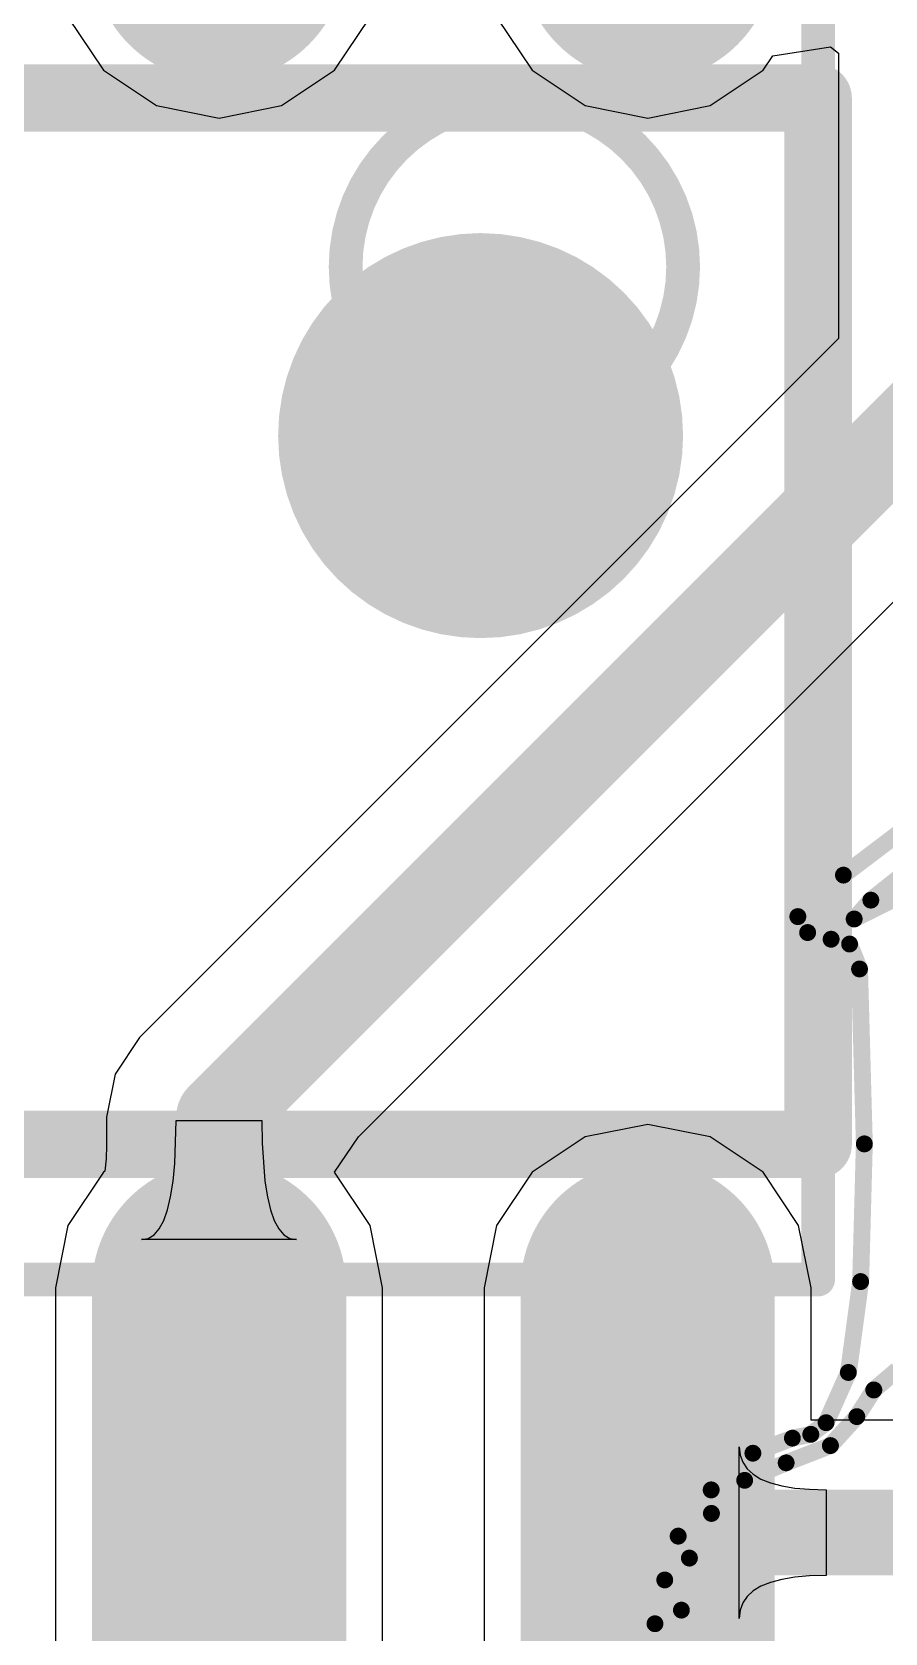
# Model space of a CAD drawing. Header units: inches. Extents: x 1.37 to 4.6, y 1.74 to 5.29.
# Drawn here: x 2.2207 to 2.3202, y 2.8099 to 2.9966 of the extents above; entities that cross this region are included whole.
import ezdxf

# ---------------------------------------------------------------- set-up
doc = ezdxf.new("R2010")
doc.units = ezdxf.units.IN
doc.header["$MEASUREMENT"] = 0
for name, color, linetype in [('BottomOverlay', 54, 'Continuous'), ('Mechanical13', 56, 'Continuous'), ('TopLayer', 1, 'Continuous'), ('TopOverlay', 2, 'Continuous'), ('TopPaste', 8, 'Continuous'), ('TopSolder', 216, 'Continuous')]:
    doc.layers.add(name, color=color, linetype=linetype)

# ---------------------------------------------------------------- blocks, each defined once
blk = doc.blocks.new('SOP_16_16')
at = {"layer": 'TopLayer'}
h = blk.add_hatch(color=1, dxfattribs=at)
edge = h.paths.add_edge_path()
edge.add_arc((-0.07776, 0.175), 0.01083, 270, 450)
edge.add_line((-0.07776, 0.18583), (-0.13484, 0.18583))
edge.add_arc((-0.13484, 0.175), 0.01083, 90, 270)
edge.add_line((-0.13484, 0.16417), (-0.07776, 0.16417))
h = blk.add_hatch(color=1, dxfattribs=at)
edge = h.paths.add_edge_path()
edge.add_arc((0.13484, 0.175), 0.01083, 270, 450)
edge.add_line((0.13484, 0.18583), (0.07776, 0.18583))
edge.add_arc((0.07776, 0.175), 0.01083, 90, 270)
edge.add_line((0.07776, 0.16417), (0.13484, 0.16417))
h = blk.add_hatch(color=1, dxfattribs=at)
edge = h.paths.add_edge_path()
edge.add_arc((-0.07776, 0.125), 0.01083, 270, 450)
edge.add_line((-0.07776, 0.13583), (-0.13484, 0.13583))
edge.add_arc((-0.13484, 0.125), 0.01083, 90, 270)
edge.add_line((-0.13484, 0.11417), (-0.07776, 0.11417))
h = blk.add_hatch(color=1, dxfattribs=at)
edge = h.paths.add_edge_path()
edge.add_arc((0.13484, 0.125), 0.01083, 270, 450)
edge.add_line((0.13484, 0.13583), (0.07776, 0.13583))
edge.add_arc((0.07776, 0.125), 0.01083, 90, 270)
edge.add_line((0.07776, 0.11417), (0.13484, 0.11417))
at = {"layer": 'TopPaste'}
h = blk.add_hatch(color=8, dxfattribs=at)
edge = h.paths.add_edge_path()
edge.add_arc((-0.07776, 0.175), 0.01083, 270, 450)
edge.add_line((-0.07776, 0.18583), (-0.13484, 0.18583))
edge.add_arc((-0.13484, 0.175), 0.01083, 90, 270)
edge.add_line((-0.13484, 0.16417), (-0.07776, 0.16417))
h = blk.add_hatch(color=8, dxfattribs=at)
edge = h.paths.add_edge_path()
edge.add_arc((0.13484, 0.175), 0.01083, 270, 450)
edge.add_line((0.13484, 0.18583), (0.07776, 0.18583))
edge.add_arc((0.07776, 0.175), 0.01083, 90, 270)
edge.add_line((0.07776, 0.16417), (0.13484, 0.16417))
h = blk.add_hatch(color=8, dxfattribs=at)
edge = h.paths.add_edge_path()
edge.add_arc((-0.07776, 0.125), 0.01083, 270, 450)
edge.add_line((-0.07776, 0.13583), (-0.13484, 0.13583))
edge.add_arc((-0.13484, 0.125), 0.01083, 90, 270)
edge.add_line((-0.13484, 0.11417), (-0.07776, 0.11417))
h = blk.add_hatch(color=8, dxfattribs=at)
edge = h.paths.add_edge_path()
edge.add_arc((0.13484, 0.125), 0.01083, 270, 450)
edge.add_line((0.13484, 0.13583), (0.07776, 0.13583))
edge.add_arc((0.07776, 0.125), 0.01083, 90, 270)
edge.add_line((0.07776, 0.11417), (0.13484, 0.11417))
at = {"layer": 'TopSolder'}
h = blk.add_hatch(color=216, dxfattribs=at)
edge = h.paths.add_edge_path()
edge.add_arc((-0.07776, 0.175), 0.01483, 270, 450)
edge.add_line((-0.07776, 0.18983), (-0.13484, 0.18983))
edge.add_arc((-0.13484, 0.175), 0.01483, 90, 270)
edge.add_line((-0.13484, 0.16017), (-0.07776, 0.16017))
h = blk.add_hatch(color=216, dxfattribs=at)
edge = h.paths.add_edge_path()
edge.add_arc((0.13484, 0.175), 0.01483, 270, 450)
edge.add_line((0.13484, 0.18983), (0.07776, 0.18983))
edge.add_arc((0.07776, 0.175), 0.01483, 90, 270)
edge.add_line((0.07776, 0.16017), (0.13484, 0.16017))
h = blk.add_hatch(color=216, dxfattribs=at)
edge = h.paths.add_edge_path()
edge.add_arc((-0.07776, 0.125), 0.01483, 270, 450)
edge.add_line((-0.07776, 0.13983), (-0.13484, 0.13983))
edge.add_arc((-0.13484, 0.125), 0.01483, 90, 270)
edge.add_line((-0.13484, 0.11017), (-0.07776, 0.11017))
h = blk.add_hatch(color=216, dxfattribs=at)
edge = h.paths.add_edge_path()
edge.add_arc((0.13484, 0.125), 0.01483, 270, 450)
edge.add_line((0.13484, 0.13983), (0.07776, 0.13983))
edge.add_arc((0.07776, 0.125), 0.01483, 90, 270)
edge.add_line((0.07776, 0.11017), (0.13484, 0.11017))
at = {"layer": 'Mechanical13', "const_width": 0.00394}
for points in [[(0.07677, 0.19488), (-0.07677, 0.19488)], [(0.07677, -0.19488), (0.07677, 0.19488)]]:
    blk.add_lwpolyline(points, dxfattribs=at)
at = {"layer": 'Mechanical13'}
for points, const_width in [([(0.07579, 0.19488, 1), (0.07776, 0.19488, 1)], 0.00197), ([(0.07579, 0.19488, 1), (0.07776, 0.19488, 1)], 0.00197), ([(-0.02165, 0.15945, 1), (-0.06102, 0.15945, 1)], 0.00394), ([(-0.06201, 0.15945, 1), (-0.06004, 0.15945, 1)], 0.00197), ([(-0.02264, 0.15945, 1), (-0.02067, 0.15945, 1)], 0.00197)]:
    blk.add_lwpolyline(points, format="xyb", close=True, dxfattribs=dict(at, const_width=const_width))
at = {"layer": 'TopOverlay', "const_width": 0.00787}
for points in [[(0.06102, 0.19488), (-0.06102, 0.19488)], [(-0.06102, -0.19488), (-0.06102, 0.19488)], [(0.06102, -0.19488), (0.06102, 0.19488)]]:
    blk.add_lwpolyline(points, dxfattribs=at)
at = {"layer": 'TopOverlay'}
for points, const_width in [([(-0.06299, 0.19488, 1), (-0.05906, 0.19488, 1)], 0.00394), ([(-0.06299, 0.19488, 1), (-0.05906, 0.19488, 1)], 0.00394), ([(0.05906, 0.19488, 1), (0.06299, 0.19488, 1)], 0.00394), ([(0.05906, 0.19488, 1), (0.06299, 0.19488, 1)], 0.00394), ([(-0.00984, 0.15551, 1), (-0.03346, 0.15551, 1)], 0.02362), ([(-0.03937, 0.15551, 1), (-0.02756, 0.15551, 1)], 0.01181), ([(-0.01575, 0.15551, 1), (-0.00394, 0.15551, 1)], 0.01181)]:
    blk.add_lwpolyline(points, format="xyb", close=True, dxfattribs=dict(at, const_width=const_width))

msp = doc.modelspace()

# ---------------------------------------------------------------- linework, layer by layer
at = {"layer": 'BottomOverlay', "const_width": 0.00197}
for points in [[(2.31539, 2.8983), (2.32957, 2.90904)], [(2.31859, 2.89538), (2.3256, 2.90098)], [(2.31007, 2.89346), (2.31539, 2.8983)], [(2.31665, 2.89318), (2.32677, 2.89828)], [(2.31665, 2.89318), (2.31859, 2.89538)], [(2.31007, 2.89346), (2.31121, 2.8916)], [(2.31121, 2.8916), (2.31395, 2.89082)], [(2.31395, 2.89082), (2.31611, 2.89026)], [(2.31611, 2.89026), (2.31727, 2.88735)], [(2.31727, 2.88735), (2.31783, 2.86695)], [(2.3174, 2.85089), (2.31783, 2.86695)], [(2.31597, 2.84029), (2.3174, 2.85089)], [(2.31337, 2.83443), (2.31597, 2.84029)], [(2.31893, 2.83825), (2.32167, 2.84058)], [(2.31695, 2.83514), (2.31893, 2.83825)], [(2.31158, 2.83307), (2.31337, 2.83443)], [(2.31387, 2.83176), (2.31695, 2.83514)], [(2.30483, 2.83087), (2.30944, 2.83263)], [(2.30871, 2.82975), (2.31387, 2.83176)], [(2.30944, 2.83263), (2.31158, 2.83307)], [(2.29997, 2.82659), (2.30483, 2.83087)], [(2.30387, 2.82771), (2.30871, 2.82975)], [(2.29612, 2.8212), (2.29997, 2.82659)], [(2.3, 2.82385), (2.30387, 2.82771)], [(2.29742, 2.81864), (2.3, 2.82385)], [(2.29455, 2.81609), (2.29612, 2.8212)], [(2.29649, 2.81257), (2.29742, 2.81864)], [(2.29341, 2.81098), (2.29455, 2.81609)], [(2.29564, 2.80854), (2.29649, 2.81257)], [(2.29067, 2.80598), (2.29341, 2.81098)]]:
    msp.add_lwpolyline(points, dxfattribs=at)
at = {"layer": 'BottomOverlay', "const_width": 0.000984}
for points in [[(2.3149, 2.8983, 1), (2.31588, 2.8983, 1)], [(2.3149, 2.8983, 1), (2.31588, 2.8983, 1)], [(2.3181, 2.89538, 1), (2.31908, 2.89538, 1)], [(2.3181, 2.89538, 1), (2.31908, 2.89538, 1)], [(2.30958, 2.89346, 1), (2.31057, 2.89346, 1)], [(2.30958, 2.89346, 1), (2.31057, 2.89346, 1)], [(2.31072, 2.8916, 1), (2.31171, 2.8916, 1)], [(2.31072, 2.8916, 1), (2.31171, 2.8916, 1)], [(2.31615, 2.89318, 1), (2.31714, 2.89318, 1)], [(2.31615, 2.89318, 1), (2.31714, 2.89318, 1)], [(2.31346, 2.89082, 1), (2.31445, 2.89082, 1)], [(2.31346, 2.89082, 1), (2.31445, 2.89082, 1)], [(2.31562, 2.89026, 1), (2.3166, 2.89026, 1)], [(2.31562, 2.89026, 1), (2.3166, 2.89026, 1)], [(2.31678, 2.88735, 1), (2.31776, 2.88735, 1)], [(2.31678, 2.88735, 1), (2.31776, 2.88735, 1)], [(2.31734, 2.86695, 1), (2.31833, 2.86695, 1)], [(2.31734, 2.86695, 1), (2.31833, 2.86695, 1)], [(2.3169, 2.85089, 1), (2.31789, 2.85089, 1)], [(2.3169, 2.85089, 1), (2.31789, 2.85089, 1)], [(2.31547, 2.84029, 1), (2.31646, 2.84029, 1)], [(2.31547, 2.84029, 1), (2.31646, 2.84029, 1)], [(2.31844, 2.83825, 1), (2.31943, 2.83825, 1)], [(2.31844, 2.83825, 1), (2.31943, 2.83825, 1)], [(2.31288, 2.83443, 1), (2.31386, 2.83443, 1)], [(2.31288, 2.83443, 1), (2.31386, 2.83443, 1)], [(2.31646, 2.83514, 1), (2.31744, 2.83514, 1)], [(2.31646, 2.83514, 1), (2.31744, 2.83514, 1)], [(2.30895, 2.83263, 1), (2.30993, 2.83263, 1)], [(2.30895, 2.83263, 1), (2.30993, 2.83263, 1)], [(2.31109, 2.83307, 1), (2.31208, 2.83307, 1)], [(2.31109, 2.83307, 1), (2.31208, 2.83307, 1)], [(2.31338, 2.83176, 1), (2.31437, 2.83176, 1)], [(2.31338, 2.83176, 1), (2.31437, 2.83176, 1)], [(2.30434, 2.83087, 1), (2.30532, 2.83087, 1)], [(2.30434, 2.83087, 1), (2.30532, 2.83087, 1)], [(2.30822, 2.82975, 1), (2.3092, 2.82975, 1)], [(2.30822, 2.82975, 1), (2.3092, 2.82975, 1)], [(2.29947, 2.82659, 1), (2.30046, 2.82659, 1)], [(2.29947, 2.82659, 1), (2.30046, 2.82659, 1)], [(2.30338, 2.82771, 1), (2.30436, 2.82771, 1)], [(2.30338, 2.82771, 1), (2.30436, 2.82771, 1)], [(2.2995, 2.82385, 1), (2.30049, 2.82385, 1)], [(2.2995, 2.82385, 1), (2.30049, 2.82385, 1)], [(2.29562, 2.8212, 1), (2.29661, 2.8212, 1)], [(2.29562, 2.8212, 1), (2.29661, 2.8212, 1)], [(2.29693, 2.81864, 1), (2.29792, 2.81864, 1)], [(2.29693, 2.81864, 1), (2.29792, 2.81864, 1)], [(2.29406, 2.81609, 1), (2.29504, 2.81609, 1)], [(2.29406, 2.81609, 1), (2.29504, 2.81609, 1)], [(2.296, 2.81257, 1), (2.29698, 2.81257, 1)], [(2.296, 2.81257, 1), (2.29698, 2.81257, 1)], [(2.29292, 2.81098, 1), (2.2939, 2.81098, 1)], [(2.29292, 2.81098, 1), (2.2939, 2.81098, 1)]]:
    msp.add_lwpolyline(points, format="xyb", close=True, dxfattribs=at)
at = {"layer": 'TopLayer'}
for p, q in [((2.22494, 2.99837), (2.22908, 2.99219)), ((2.25604, 2.99219), (2.26017, 2.99837)), ((2.27494, 2.99837), (2.27908, 2.99219)), ((2.30604, 2.99219), (2.30714, 2.99384)), ((2.30714, 2.99384), (2.31387, 2.9949)), ((2.31387, 2.9949), (2.3148, 2.99416)), ((2.3148, 2.99416), (2.3148, 2.96088)), ((2.22908, 2.99219), (2.23526, 2.98805)), ((2.24985, 2.98805), (2.25604, 2.99219)), ((2.27908, 2.99219), (2.28526, 2.98805)), ((2.29985, 2.98805), (2.30604, 2.99219)), ((2.23526, 2.98805), (2.24256, 2.9866)), ((2.24256, 2.9866), (2.24985, 2.98805)), ((2.28526, 2.98805), (2.29256, 2.9866)), ((2.29256, 2.9866), (2.29985, 2.98805)), ((2.3148, 2.96088), (2.23328, 2.87936)), ((2.25883, 2.86778), (2.33721, 2.94617)), ((2.23328, 2.87936), (2.23043, 2.8751)), ((2.23043, 2.8751), (2.22943, 2.87007)), ((2.22943, 2.87007), (2.22943, 2.86676)), ((2.2374, 2.86468), (2.23756, 2.86967)), ((2.23756, 2.86967), (2.24756, 2.86967)), ((2.24756, 2.86967), (2.2476, 2.86704)), ((2.29256, 2.86922), (2.28526, 2.86777)), ((2.29985, 2.86777), (2.29256, 2.86922)), ((2.22943, 2.86676), (2.22938, 2.86519)), ((2.2476, 2.86704), (2.24792, 2.86259)), ((2.25604, 2.86364), (2.25883, 2.86778)), ((2.28526, 2.86777), (2.27908, 2.86364)), ((2.30604, 2.86364), (2.29985, 2.86777)), ((2.22938, 2.86519), (2.22924, 2.86375)), ((2.2372, 2.86259), (2.2374, 2.86468)), ((2.22908, 2.86364), (2.22494, 2.85745)), ((2.22924, 2.86375), (2.22908, 2.86364)), ((2.26017, 2.85745), (2.25604, 2.86364)), ((2.27908, 2.86364), (2.27494, 2.85745)), ((2.31017, 2.85745), (2.30604, 2.86364)), ((2.23655, 2.85926), (2.23691, 2.86079)), ((2.23691, 2.86079), (2.2372, 2.86259)), ((2.24792, 2.86259), (2.2482, 2.86079)), ((2.2482, 2.86079), (2.24856, 2.85926)), ((2.23611, 2.85801), (2.23655, 2.85926)), ((2.24856, 2.85926), (2.24901, 2.85801)), ((2.22494, 2.85745), (2.22349, 2.85016)), ((2.23498, 2.85634), (2.23559, 2.85704)), ((2.23559, 2.85704), (2.23611, 2.85801)), ((2.24901, 2.85801), (2.24953, 2.85704)), ((2.24953, 2.85704), (2.25013, 2.85634)), ((2.26162, 2.85016), (2.26017, 2.85745)), ((2.27494, 2.85745), (2.27349, 2.85016)), ((2.31162, 2.85016), (2.31017, 2.85745)), ((2.23353, 2.85579), (2.2343, 2.85593)), ((2.25158, 2.85579), (2.23353, 2.85579)), ((2.2343, 2.85593), (2.23498, 2.85634)), ((2.25013, 2.85634), (2.25082, 2.85593)), ((2.25082, 2.85593), (2.25158, 2.85579)), ((2.22349, 2.85016), (2.22349, 2.79307)), ((2.26162, 2.79307), (2.26162, 2.85016)), ((2.27349, 2.85016), (2.27349, 2.79307)), ((2.31162, 2.83474), (2.31162, 2.85016)), ((2.34209, 2.83474), (2.31162, 2.83474)), ((2.30324, 2.81161), (2.30324, 2.83161)), ((2.30324, 2.83161), (2.30334, 2.83066)), ((2.30334, 2.83066), (2.30364, 2.82981)), ((2.30364, 2.82981), (2.30415, 2.82906)), ((2.30415, 2.82906), (2.30486, 2.82841)), ((2.30486, 2.82841), (2.30577, 2.82786)), ((2.30577, 2.82786), (2.30688, 2.82741)), ((2.30688, 2.82741), (2.3082, 2.82706)), ((2.3082, 2.82706), (2.30971, 2.82681)), ((2.30971, 2.82681), (2.31143, 2.82666)), ((2.31143, 2.82666), (2.31336, 2.82661)), ((2.31336, 2.82661), (2.31336, 2.81661)), ((2.3082, 2.81616), (2.30688, 2.81581)), ((2.30971, 2.81641), (2.3082, 2.81616)), ((2.31143, 2.81656), (2.30971, 2.81641)), ((2.31336, 2.81661), (2.31143, 2.81656)), ((2.30415, 2.81416), (2.30364, 2.81341)), ((2.30486, 2.81481), (2.30415, 2.81416)), ((2.30577, 2.81536), (2.30486, 2.81481)), ((2.30688, 2.81581), (2.30577, 2.81536)), ((2.30334, 2.81256), (2.30324, 2.81161)), ((2.30364, 2.81341), (2.30334, 2.81256))]:
    msp.add_line(p, q, dxfattribs=at)
at = {"layer": 'TopLayer', "const_width": 0.01}
for points in [[(2.24256, 2.87007), (2.32793, 2.95545)], [(2.24256, 2.82161), (2.24256, 2.87007)], [(2.29256, 2.82161), (2.36462, 2.82161)]]:
    msp.add_lwpolyline(points, dxfattribs=at)
at = {"layer": 'TopLayer', "const_width": 0.005}
for points in [[(2.24006, 2.87007, 1), (2.24506, 2.87007, 1)], [(2.24006, 2.87007, 1), (2.24506, 2.87007, 1)], [(2.24006, 2.82161, 1), (2.24506, 2.82161, 1)], [(2.29006, 2.82161, 1), (2.29506, 2.82161, 1)]]:
    msp.add_lwpolyline(points, format="xyb", close=True, dxfattribs=at)

# ---------------------------------------------------------------- block references
at = {"rotation": 270}
msp.add_blockref('SOP_16_16', (2.11756, 2.92791), dxfattribs=at)

doc.saveas('drawing.dxf')
